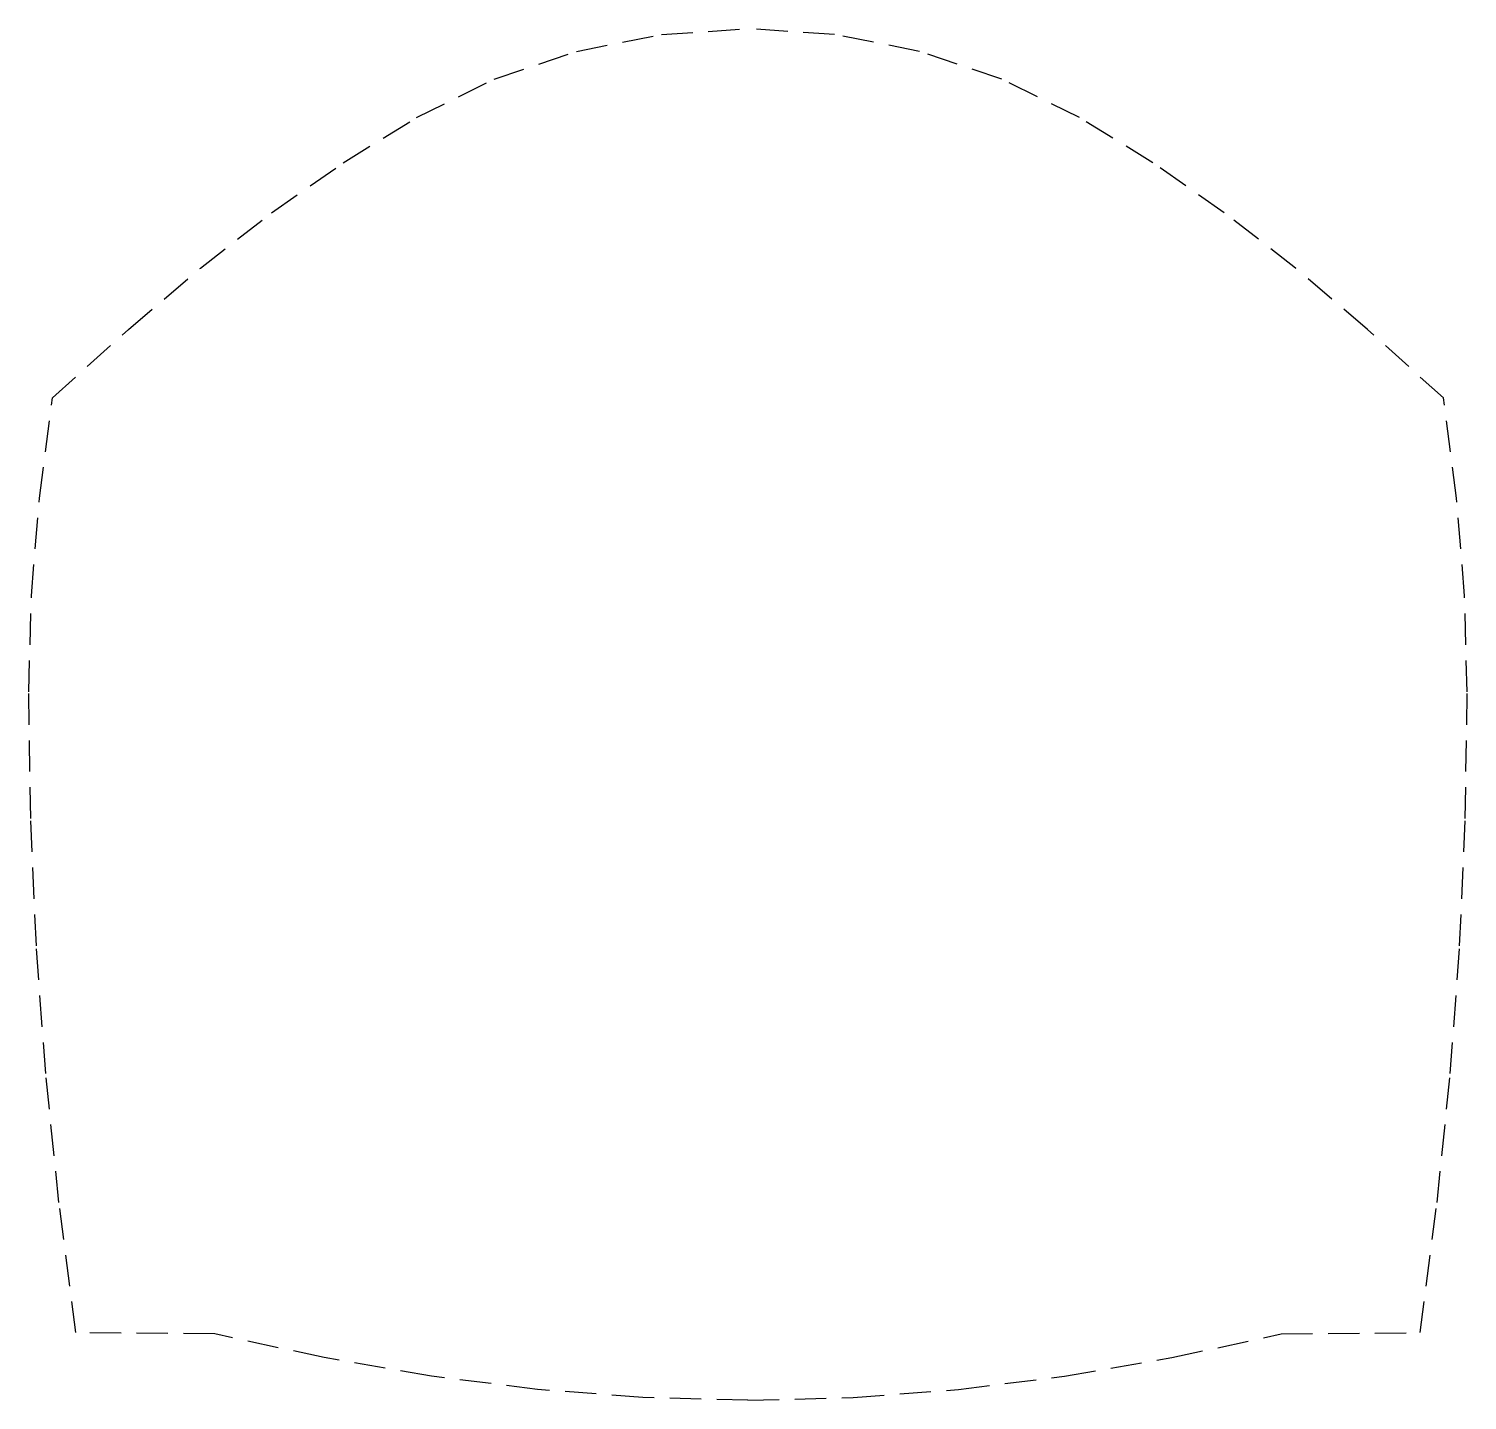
# Model space of a CAD drawing. Header units: inches. Extents: x 10.9 to 22.4, y 3.9 to 14.9.
import ezdxf

# ---------------------------------------------------------------- set-up
doc = ezdxf.new("R2010")
doc.units = ezdxf.units.IN
doc.header["$MEASUREMENT"] = 0
doc.linetypes.add('DASHED2', pattern=[0.375, 0.25, -0.125])
doc.layers.add('SEZIONI', color=2, linetype='Continuous')

msp = doc.modelspace()

# ---------------------------------------------------------------- linework, layer by layer
at = {"layer": 'SEZIONI', "linetype": 'DASHED2'}
for p, q in [((15.23, 14.704), (15.91, 14.84)), ((15.91, 14.84), (16.601, 14.885)), ((17.293, 14.84), (16.601, 14.885)), ((17.973, 14.704), (17.293, 14.84)), ((14.573, 14.482), (15.23, 14.704)), ((18.63, 14.482), (17.973, 14.704)), ((13.951, 14.175), (14.573, 14.482)), ((19.251, 14.175), (18.63, 14.482)), ((13.366, 13.814), (13.951, 14.175)), ((19.837, 13.814), (19.251, 14.175)), ((12.793, 13.414), (13.366, 13.814)), ((20.409, 13.414), (19.837, 13.814)), ((12.225, 12.972), (12.793, 13.414)), ((20.978, 12.972), (20.409, 13.414)), ((11.648, 12.481), (12.225, 12.972)), ((21.555, 12.481), (20.978, 12.972)), ((11.04, 11.933), (11.648, 12.481)), ((22.162, 11.933), (21.555, 12.481)), ((10.936, 11.131), (11.04, 11.933)), ((22.267, 11.131), (22.162, 11.933)), ((10.873, 10.352), (10.936, 11.131)), ((22.33, 10.352), (22.267, 11.131)), ((10.851, 9.585), (10.873, 10.352)), ((22.351, 9.585), (22.33, 10.352)), ((10.867, 8.571), (10.851, 9.585)), ((22.336, 8.571), (22.351, 9.585)), ((10.912, 7.554), (10.867, 8.571)), ((22.291, 7.554), (22.336, 8.571)), ((10.987, 6.532), (10.912, 7.554)), ((22.216, 6.532), (22.291, 7.554)), ((11.093, 5.502), (10.987, 6.532)), ((22.11, 5.502), (22.216, 6.532)), ((11.227, 4.461), (11.093, 5.502)), ((21.976, 4.461), (22.11, 5.502)), ((12.339, 4.45), (11.227, 4.461)), ((13.213, 4.261), (12.339, 4.45)), ((19.99, 4.261), (20.864, 4.45)), ((20.864, 4.45), (21.976, 4.461)), ((14.071, 4.113), (13.213, 4.261)), ((19.132, 4.113), (19.99, 4.261)), ((14.919, 4.006), (14.071, 4.113)), ((18.284, 4.006), (19.132, 4.113)), ((15.762, 3.942), (14.919, 4.006)), ((16.601, 3.92), (15.762, 3.942)), ((16.601, 3.92), (17.441, 3.942)), ((17.441, 3.942), (18.284, 4.006))]:
    msp.add_line(p, q, dxfattribs=at)

doc.saveas('drawing.dxf')
